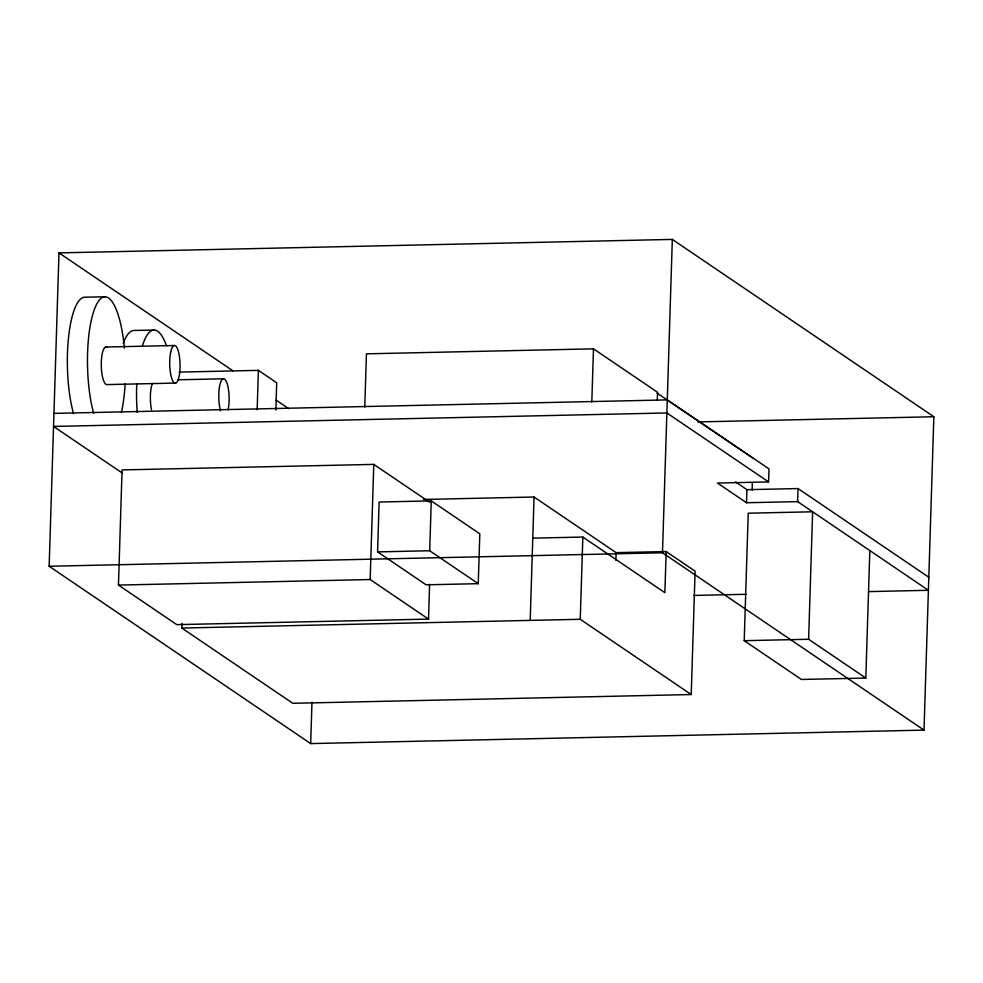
<?xml version="1.0" encoding="UTF-8"?>
<svg xmlns="http://www.w3.org/2000/svg" width="983" height="983" viewBox="0 0 983 983"><rect width="100%" height="100%" fill="white"/><g stroke="black" fill="none" stroke-linecap="round" stroke-linejoin="round"><path stroke-width="1.47" d="M49.15 566.257L58.992 252.889L672.323 239.41L933.85 416.743L924.008 730.111L310.677 743.59L49.15 566.257L662.481 552.778L924.008 730.111M429.608 584.258L428.514 619.106L176.793 624.635L118.452 585.082L122.076 469.923L373.786 464.394L429.596 502.239M423.575 499.45L534.064 497.017L616.108 552.655L666.167 551.549L695.104 571.172L691.221 694.539L292.799 703.3L181.83 628.051L181.978 623.48M257.165 409.751L258.394 370.358L179.103 372.102M275.842 410.046L276.702 382.768L258.394 370.358M310.677 743.59L311.967 702.317M364.767 407.023L366.438 353.831L593.486 348.842L657.541 392.278L657.308 399.884M428.735 619.253L370.161 579.54L373.786 464.394M377.57 551.893L379.131 502.03L431.267 500.888L479.815 533.806L478.242 583.669L426.118 584.811L377.57 551.893L429.694 550.75L478.242 583.669M429.694 550.75L431.267 500.888M530.193 620.396L534.064 497.017M691.221 694.539L580.253 619.29L582.833 537.05L532.774 538.143M591.803 402.035L593.486 348.842M615.874 560.273L616.108 552.655M662.481 552.778L672.323 239.41M666.167 551.549L664.877 592.675L582.833 537.05M868.591 591.606L928.394 590.291L797.631 501.625L746.527 502.743L746.933 489.681L735.567 481.977M865.814 678.061L801.428 679.474L744.217 640.683L748.235 513.2L812.622 511.787L808.616 639.269L865.814 678.061L869.82 550.566M752.106 490.173L752.351 482.579M746.527 502.743L717.467 483.046L768.583 481.916L768.989 468.866L667.285 399.897L53.954 413.376M797.631 501.625L798.049 488.563L746.933 489.681M105.107 296.755L84.993 297.198A69.068 18.935 88.7 0 0 68.392 338.816A69.068 18.935 88.7 0 0 73.528 413.646M154.184 330.03L134.069 330.472A69.068 18.935 88.7 0 0 123.28 343.276M105.697 347.024L174.102 345.524M177.579 379.807L223.19 378.799M175.65 383.075L107.233 384.586A18.837 5.161 88.7 0 1 101.286 364.754A18.837 5.161 88.7 0 1 107.049 347.294M697.721 421.928L933.85 416.743M118.452 585.082L370.161 579.54M693.801 595.44L745.937 594.297M181.83 628.051L580.253 619.29M744.217 640.683L808.616 639.269M798.049 488.563L928.812 577.23M657.135 393.175L753.113 458.262M768.583 481.916L666.867 412.958L53.549 426.438L122.101 472.921M58.992 252.889L232.922 370.824M276.088 400.093L288.781 408.707M220.524 410.734A18.837 5.161 88.7 0 1 219.971 384.5A18.837 5.161 88.7 0 1 227.159 383.665A18.837 5.161 88.7 0 1 228.117 409.85M151.493 409.702A18.837 5.161 88.7 0 1 152.316 383.53M137.215 412.381A69.068 18.935 88.7 0 1 136.748 383.935M142.474 345.598A69.068 18.935 88.7 0 1 166.52 345.832M93.655 413.204A69.068 18.935 88.7 0 1 96.027 305.467A69.068 18.935 88.7 0 1 124.411 348.117M125.111 383.861A69.068 18.935 88.7 0 1 121.45 412.16M170.71 352.025A18.837 5.161 88.7 0 0 174.298 382.805A18.837 5.161 88.7 0 0 179.631 358.07A18.837 5.161 88.7 0 0 170.71 352.025"/></g></svg>
